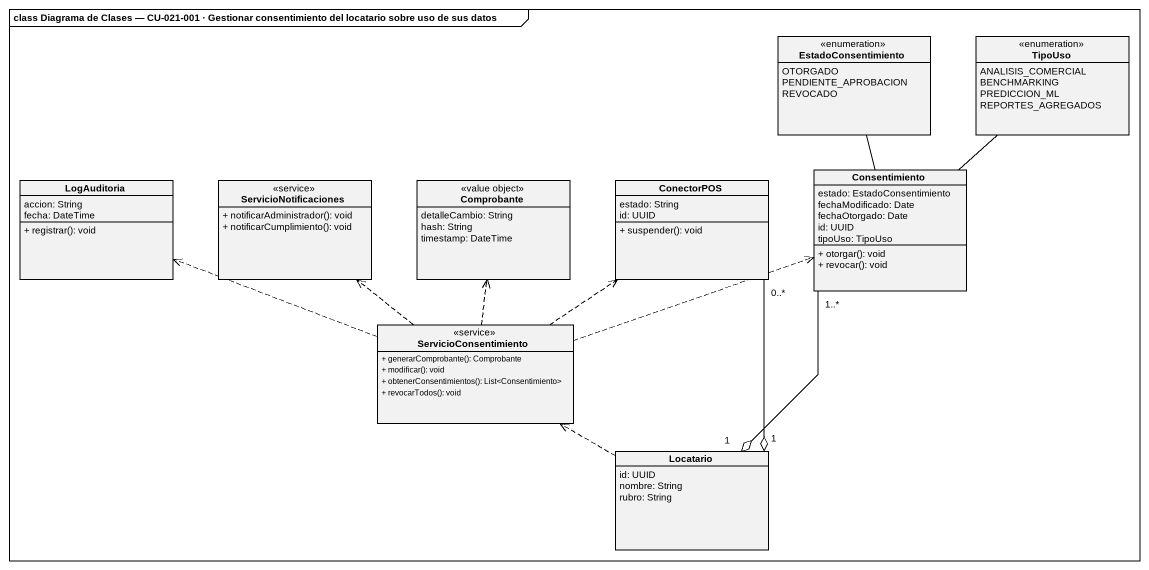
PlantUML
@startuml
mainframe class Diagrama de Clases — CU-021-001 · Gestionar consentimiento del locatario sobre uso de sus datos
hide circle
hide empty members
skinparam classAttributeIconSize 0
enum EstadoConsentimiento {
  OTORGADO
  PENDIENTE_APROBACION
  REVOCADO
}
enum TipoUso {
  ANALISIS_COMERCIAL
  BENCHMARKING
  PREDICCION_ML
  REPORTES_AGREGADOS
}
class LogAuditoria {
  accion: String
  fecha: DateTime
  + registrar(): void
}
class ServicioNotificaciones <<service>> {
  + notificarAdministrador(): void
  + notificarCumplimiento(): void
}
class Comprobante <<value object>> {
  detalleCambio: String
  hash: String
  timestamp: DateTime
}
class ConectorPOS {
  estado: String
  id: UUID
  + suspender(): void
}
class Consentimiento {
  estado: EstadoConsentimiento
  fechaModificado: Date
  fechaOtorgado: Date
  id: UUID
  tipoUso: TipoUso
  + otorgar(): void
  + revocar(): void
}
class ServicioConsentimiento <<service>> {
  + generarComprobante(): Comprobante
  + modificar(): void
  + obtenerConsentimientos(): List<Consentimiento>
  + revocarTodos(): void
}
class Locatario {
  id: UUID
  nombre: String
  rubro: String
}
Consentimiento -up- EstadoConsentimiento
Consentimiento -up- TipoUso
ServicioConsentimiento .left.> LogAuditoria
ServicioConsentimiento .up.> ServicioNotificaciones
ServicioConsentimiento .up.> Comprobante
ServicioConsentimiento .up.> ConectorPOS
ServicioConsentimiento .right.> Consentimiento
Locatario "1" o-up- "0..*" ConectorPOS
Locatario "1" o-up- "1..*" Consentimiento
Locatario .left.> ServicioConsentimiento
@enduml
